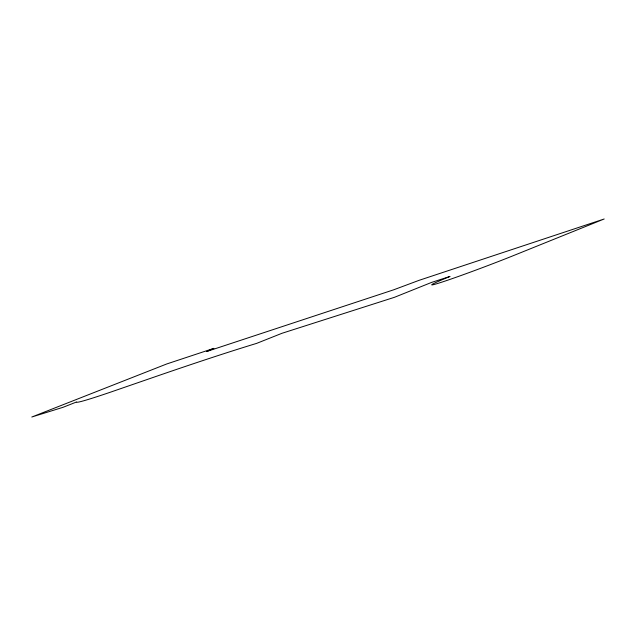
<?xml version="1.0" encoding="UTF-8"?>
<svg xmlns="http://www.w3.org/2000/svg" width="636" height="636" viewBox="0 0 636 636"><rect width="100%" height="100%" fill="white"/><g stroke="black" fill="none" stroke-linecap="round" stroke-linejoin="round"><path stroke-width="0.95" d="M213.799 348.369L206.613 351.549L393.509 289.865L419.164 280.301L604.2 218.983L514.635 255.131A55.952 1.813 -20.7 0 1 442.712 281.859A55.952 1.813 -20.7 0 1 450.026 276.437L431.661 282.376L394.439 297.314L281.986 333.288L256.666 343.368A2129.551 54.72 -22.4 0 0 153.499 377.315L110.847 392.046A279.363 5.74 -20.9 0 1 76.702 401.928L63.083 407.294L31.8 417.017L166.751 363.959L213.799 348.369"/></g></svg>
